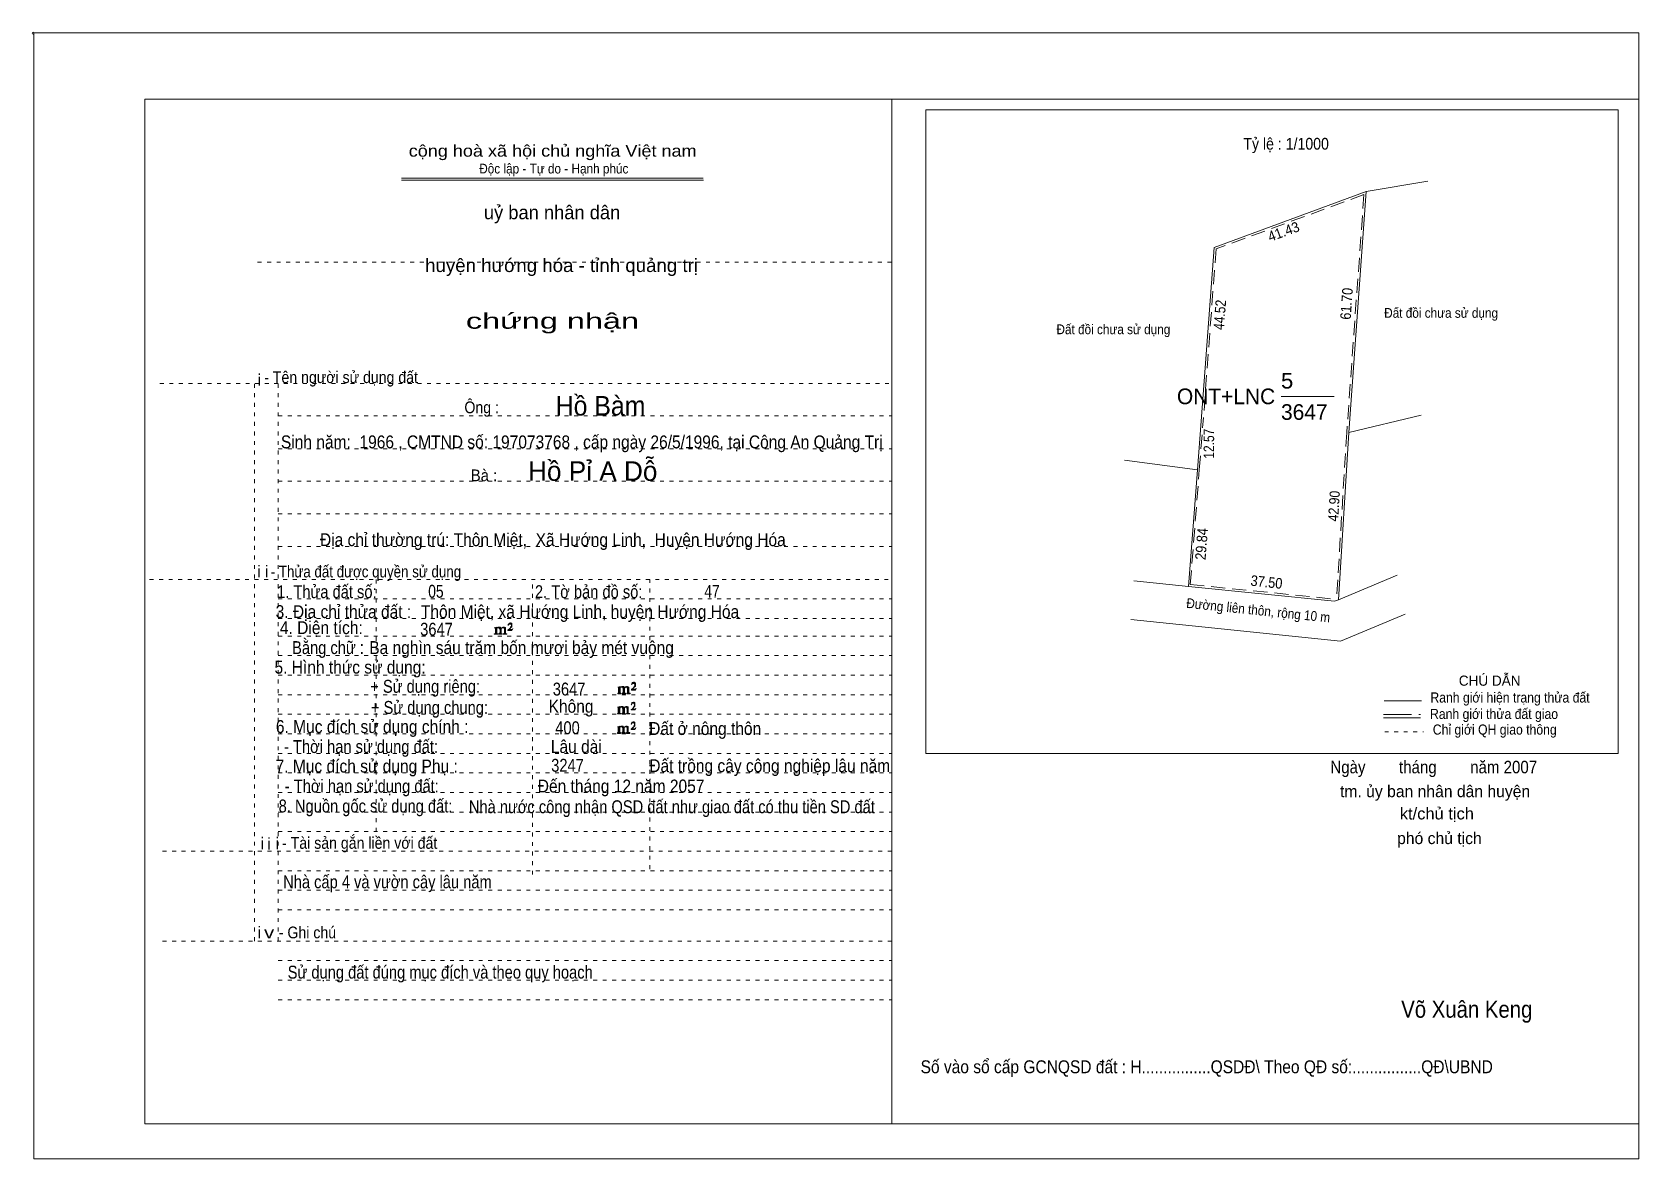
# Model space of a CAD drawing. Header units: centimetres. Extents: x -1.6 to 39.5, y -3.3 to 25.5.
import ezdxf
from ezdxf.enums import TextEntityAlignment as Align

# ---------------------------------------------------------------- set-up
doc = ezdxf.new("R2010")
doc.units = ezdxf.units.CM
doc.header["$LTSCALE"] = 0.12
for name, pattern in [('DOTTED', [1.5, 0.3, -1.2]), ('LONG_DASHED', [7.5, 6, -1.5]), ('MEDIUM_DASHED', [4.5, 3, -1.5])]:
    doc.linetypes.add(name, pattern=pattern)
for name, color, linetype, lineweight in [('1', 7, 'DOTTED', 13), ('10', 7, 'Continuous', 13), ('13', 7, 'Continuous', 13), ('4', 7, 'Continuous', 13), ('50', 7, 'Continuous', 13)]:
    doc.layers.add(name, color=color, linetype=linetype, lineweight=lineweight)
doc.layers.add('30', color=7, linetype='Continuous')

msp = doc.modelspace()

# ---------------------------------------------------------------- hatches: boundary and pattern name
at = {"layer": '50'}
for points in [[(10.27, 10.13), (10.27, 10.12), (10.27, 10.11), (10.25, 10.11), (10.24, 10.11), (10.24, 10.1), (10.33, 10.1), (10.33, 10.11), (10.32, 10.11), (10.31, 10.11), (10.31, 10.12), (10.31, 10.13), (10.31, 10.24), (10.31, 10.25), (10.32, 10.26), (10.34, 10.26), (10.35, 10.26), (10.36, 10.26), (10.37, 10.25), (10.39, 10.22), (10.39, 10.13), (10.37, 10.12), (10.37, 10.11), (10.36, 10.11), (10.35, 10.11), (10.35, 10.1), (10.44, 10.1), (10.44, 10.11), (10.43, 10.11), (10.42, 10.11), (10.42, 10.12), (10.42, 10.13), (10.42, 10.24), (10.44, 10.26), (10.45, 10.26), (10.46, 10.26), (10.49, 10.26), (10.49, 10.25), (10.5, 10.24), (10.5, 10.22), (10.5, 10.13), (10.5, 10.12), (10.49, 10.11), (10.49, 10.11), (10.47, 10.11), (10.47, 10.1), (10.56, 10.1), (10.56, 10.11), (10.55, 10.11), (10.54, 10.11), (10.53, 10.12), (10.53, 10.13), (10.53, 10.2), (10.53, 10.25), (10.53, 10.26), (10.52, 10.27), (10.5, 10.28), (10.47, 10.28), (10.46, 10.28), (10.44, 10.27), (10.41, 10.25), (10.41, 10.26), (10.4, 10.28), (10.39, 10.28), (10.37, 10.28), (10.35, 10.28), (10.34, 10.28), (10.32, 10.26), (10.31, 10.26), (10.31, 10.25), (10.31, 10.25), (10.31, 10.26), (10.31, 10.28), (10.24, 10.26), (10.24, 10.26), (10.25, 10.26), (10.27, 10.25), (10.27, 10.24), (10.27, 10.23)], [(10.69, 10.19), (10.72, 10.24), (10.72, 10.24), (10.71, 10.22), (10.69, 10.22), (10.68, 10.22), (10.63, 10.22), (10.66, 10.26), (10.67, 10.27), (10.69, 10.28), (10.69, 10.3), (10.69, 10.32), (10.69, 10.34), (10.69, 10.35), (10.69, 10.37), (10.68, 10.38), (10.67, 10.38), (10.66, 10.39), (10.65, 10.39), (10.63, 10.38), (10.63, 10.38), (10.62, 10.37), (10.61, 10.35), (10.59, 10.33), (10.61, 10.33), (10.61, 10.35), (10.62, 10.35), (10.63, 10.36), (10.65, 10.36), (10.66, 10.36), (10.67, 10.35), (10.68, 10.35), (10.68, 10.32), (10.68, 10.3), (10.66, 10.28), (10.66, 10.26), (10.65, 10.25), (10.59, 10.2), (10.59, 10.19)], [(13.42, 8.61), (13.42, 8.6), (13.42, 8.59), (13.41, 8.59), (13.4, 8.59), (13.4, 8.57), (13.48, 8.57), (13.48, 8.59), (13.47, 8.59), (13.46, 8.59), (13.46, 8.6), (13.46, 8.61), (13.46, 8.72), (13.46, 8.73), (13.47, 8.74), (13.5, 8.74), (13.51, 8.74), (13.52, 8.74), (13.53, 8.73), (13.54, 8.69), (13.54, 8.61), (13.53, 8.6), (13.53, 8.59), (13.52, 8.59), (13.51, 8.59), (13.51, 8.57), (13.6, 8.57), (13.6, 8.59), (13.58, 8.59), (13.57, 8.59), (13.57, 8.6), (13.57, 8.61), (13.57, 8.72), (13.6, 8.74), (13.61, 8.74), (13.62, 8.74), (13.64, 8.74), (13.64, 8.73), (13.65, 8.72), (13.65, 8.69), (13.65, 8.61), (13.65, 8.6), (13.64, 8.59), (13.64, 8.59), (13.63, 8.59), (13.63, 8.57), (13.72, 8.57), (13.72, 8.59), (13.7, 8.59), (13.69, 8.59), (13.68, 8.6), (13.68, 8.61), (13.68, 8.68), (13.68, 8.73), (13.68, 8.74), (13.67, 8.75), (13.65, 8.76), (13.63, 8.76), (13.62, 8.76), (13.6, 8.75), (13.56, 8.73), (13.56, 8.74), (13.55, 8.76), (13.54, 8.76), (13.53, 8.76), (13.51, 8.76), (13.5, 8.76), (13.47, 8.74), (13.46, 8.74), (13.46, 8.73), (13.46, 8.73), (13.46, 8.74), (13.46, 8.76), (13.4, 8.74), (13.4, 8.74), (13.41, 8.74), (13.42, 8.73), (13.42, 8.72), (13.42, 8.71)], [(13.85, 8.67), (13.87, 8.72), (13.87, 8.72), (13.86, 8.69), (13.85, 8.69), (13.84, 8.69), (13.78, 8.69), (13.82, 8.74), (13.83, 8.75), (13.85, 8.76), (13.85, 8.78), (13.85, 8.79), (13.85, 8.82), (13.85, 8.83), (13.85, 8.85), (13.84, 8.86), (13.83, 8.86), (13.82, 8.87), (13.8, 8.87), (13.78, 8.86), (13.78, 8.86), (13.77, 8.85), (13.76, 8.83), (13.75, 8.81), (13.76, 8.81), (13.76, 8.83), (13.77, 8.83), (13.78, 8.84), (13.8, 8.84), (13.82, 8.84), (13.83, 8.83), (13.84, 8.83), (13.84, 8.79), (13.84, 8.78), (13.82, 8.76), (13.82, 8.74), (13.8, 8.73), (13.75, 8.68), (13.75, 8.67)], [(13.41, 8.09), (13.41, 8.08), (13.41, 8.07), (13.4, 8.07), (13.39, 8.07), (13.39, 8.06), (13.48, 8.06), (13.48, 8.07), (13.47, 8.07), (13.45, 8.07), (13.45, 8.08), (13.45, 8.09), (13.45, 8.2), (13.45, 8.21), (13.47, 8.23), (13.49, 8.23), (13.5, 8.23), (13.51, 8.23), (13.52, 8.21), (13.53, 8.18), (13.53, 8.09), (13.52, 8.08), (13.52, 8.07), (13.51, 8.07), (13.5, 8.07), (13.5, 8.06), (13.59, 8.06), (13.59, 8.07), (13.58, 8.07), (13.57, 8.07), (13.57, 8.08), (13.57, 8.09), (13.57, 8.2), (13.59, 8.23), (13.6, 8.23), (13.61, 8.23), (13.63, 8.23), (13.63, 8.21), (13.64, 8.2), (13.64, 8.18), (13.64, 8.09), (13.64, 8.08), (13.63, 8.07), (13.63, 8.07), (13.62, 8.07), (13.62, 8.06), (13.71, 8.06), (13.71, 8.07), (13.7, 8.07), (13.69, 8.07), (13.67, 8.08), (13.67, 8.09), (13.67, 8.17), (13.67, 8.21), (13.67, 8.23), (13.66, 8.24), (13.64, 8.25), (13.62, 8.25), (13.61, 8.25), (13.59, 8.24), (13.55, 8.21), (13.55, 8.23), (13.54, 8.25), (13.53, 8.25), (13.52, 8.25), (13.5, 8.25), (13.49, 8.25), (13.47, 8.23), (13.45, 8.23), (13.45, 8.21), (13.45, 8.21), (13.45, 8.23), (13.45, 8.25), (13.39, 8.23), (13.39, 8.23), (13.4, 8.23), (13.41, 8.21), (13.41, 8.2), (13.41, 8.19)], [(13.84, 8.16), (13.86, 8.2), (13.86, 8.2), (13.85, 8.18), (13.84, 8.18), (13.83, 8.18), (13.77, 8.18), (13.81, 8.23), (13.82, 8.24), (13.84, 8.25), (13.84, 8.27), (13.84, 8.28), (13.84, 8.3), (13.84, 8.31), (13.84, 8.34), (13.83, 8.35), (13.82, 8.35), (13.81, 8.36), (13.8, 8.36), (13.77, 8.35), (13.77, 8.35), (13.76, 8.34), (13.75, 8.31), (13.74, 8.29), (13.75, 8.29), (13.75, 8.31), (13.76, 8.31), (13.77, 8.33), (13.8, 8.33), (13.81, 8.33), (13.82, 8.31), (13.83, 8.31), (13.83, 8.28), (13.83, 8.27), (13.81, 8.25), (13.81, 8.23), (13.8, 8.21), (13.74, 8.17), (13.74, 8.16)], [(13.84, 7.66), (13.86, 7.71), (13.86, 7.71), (13.85, 7.68), (13.84, 7.68), (13.83, 7.68), (13.77, 7.68), (13.81, 7.73), (13.82, 7.74), (13.84, 7.75), (13.84, 7.77), (13.84, 7.78), (13.84, 7.81), (13.84, 7.82), (13.84, 7.84), (13.83, 7.85), (13.82, 7.85), (13.81, 7.86), (13.79, 7.86), (13.77, 7.85), (13.77, 7.85), (13.76, 7.84), (13.75, 7.82), (13.74, 7.8), (13.75, 7.8), (13.75, 7.82), (13.76, 7.82), (13.77, 7.83), (13.79, 7.83), (13.81, 7.83), (13.82, 7.82), (13.83, 7.82), (13.83, 7.78), (13.83, 7.77), (13.81, 7.75), (13.81, 7.73), (13.79, 7.72), (13.74, 7.67), (13.74, 7.66)], [(13.41, 7.6), (13.41, 7.59), (13.41, 7.58), (13.4, 7.58), (13.39, 7.58), (13.39, 7.56), (13.47, 7.56), (13.47, 7.58), (13.46, 7.58), (13.45, 7.58), (13.45, 7.59), (13.45, 7.6), (13.45, 7.71), (13.45, 7.72), (13.46, 7.73), (13.49, 7.73), (13.5, 7.73), (13.51, 7.73), (13.52, 7.72), (13.53, 7.68), (13.53, 7.6), (13.52, 7.59), (13.52, 7.58), (13.51, 7.58), (13.5, 7.58), (13.5, 7.56), (13.59, 7.56), (13.59, 7.58), (13.57, 7.58), (13.56, 7.58), (13.56, 7.59), (13.56, 7.6), (13.56, 7.71), (13.59, 7.73), (13.6, 7.73), (13.61, 7.73), (13.63, 7.73), (13.63, 7.72), (13.64, 7.71), (13.64, 7.68), (13.64, 7.6), (13.64, 7.59), (13.63, 7.58), (13.63, 7.58), (13.62, 7.58), (13.62, 7.56), (13.71, 7.56), (13.71, 7.58), (13.69, 7.58), (13.68, 7.58), (13.67, 7.59), (13.67, 7.6), (13.67, 7.67), (13.67, 7.72), (13.67, 7.73), (13.66, 7.74), (13.64, 7.75), (13.62, 7.75), (13.61, 7.75), (13.59, 7.74), (13.55, 7.72), (13.55, 7.73), (13.54, 7.75), (13.53, 7.75), (13.52, 7.75), (13.5, 7.75), (13.49, 7.75), (13.46, 7.73), (13.45, 7.73), (13.45, 7.72), (13.45, 7.72), (13.45, 7.73), (13.45, 7.75), (13.39, 7.73), (13.39, 7.73), (13.4, 7.73), (13.41, 7.72), (13.41, 7.71), (13.41, 7.7)]]:
    msp.add_hatch(color=256, dxfattribs=at).paths.add_polyline_path(points)

# ---------------------------------------------------------------- linework, layer by layer
at = {"layer": '1', "linetype": 'Continuous'}
for p, q in [((1.31, -2.42), (1.31, 23.78)), ((1.31, 23.78), (39.51, 23.78)), ((20.41, -2.42), (20.41, 23.78)), ((39.51, -2.42), (39.51, 23.78)), ((7.87, 21.76), (15.58, 21.76)), ((7.87, 21.71), (15.59, 21.71)), ((1.31, -2.42), (39.51, -2.42))]:
    msp.add_line(p, q, dxfattribs=at)
at = {"layer": '1'}
for p, q in [((4.19, 19.61), (20.41, 19.61)), ((1.69, 16.51), (20.41, 16.51)), ((4.11, 2.25), (4.11, 16.51)), ((4.72, 2.25), (4.72, 16.51)), ((4.72, 15.68), (20.41, 15.68)), ((4.72, 14.84), (20.41, 14.84)), ((4.72, 14.01), (20.41, 14.01)), ((4.72, 13.18), (20.41, 13.18)), ((4.72, 12.34), (20.41, 12.34)), ((1.43, 11.5), (20.41, 11.5)), ((7.22, 5.05), (7.22, 11.5)), ((11.22, 3.95), (11.22, 11.5)), ((14.22, 4.09), (14.22, 11.5)), ((4.72, 11), (20.41, 11)), ((4.72, 10.5), (20.41, 10.5)), ((4.72, 10.05), (20.41, 10.05)), ((4.72, 9.55), (20.41, 9.55)), ((4.72, 9.05), (20.41, 9.05)), ((4.72, 8.55), (20.41, 8.55)), ((4.72, 8.05), (20.41, 8.05)), ((4.72, 7.55), (20.41, 7.55)), ((4.72, 7.05), (20.41, 7.05)), ((4.72, 6.55), (20.41, 6.55)), ((4.72, 6.05), (20.41, 6.05)), ((4.72, 5.55), (20.41, 5.55)), ((4.72, 5.05), (20.41, 5.05)), ((1.76, 4.55), (20.41, 4.55)), ((4.72, 4.05), (20.41, 4.05)), ((4.72, 3.55), (20.41, 3.55)), ((4.72, 3.05), (20.41, 3.05)), ((1.76, 2.25), (20.41, 2.25)), ((4.72, 1.75), (20.41, 1.75)), ((4.72, 1.25), (20.41, 1.25)), ((4.72, 0.75), (20.41, 0.75))]:
    msp.add_line(p, q, dxfattribs=at)
at = {"layer": '1', "linetype": 'Continuous'}
msp.add_lwpolyline([(-1.53, -3.32), (39.51, -3.32), (39.51, 25.48), (-1.53, 25.48)], close=True, dxfattribs=at)
at = {"layer": '10'}
for p, q in [((32.54, 21.42), (32.09, 15.26)), ((32.54, 21.42), (34.11, 21.68)), ((32.09, 15.26), (33.94, 15.7)), ((28.22, 14.3), (28.32, 15.55)), ((32.09, 15.26), (31.83, 10.98)), ((26.36, 14.55), (28.22, 14.3)), ((27.99, 11.32), (28.22, 14.3)), ((31.83, 10.98), (33.33, 11.61)), ((27.99, 11.32), (26.6, 11.46)), ((27.99, 11.32), (31.73, 10.94)), ((31.73, 10.94), (31.83, 10.98)), ((31.88, 9.92), (26.52, 10.47)), ((33.53, 10.61), (31.88, 9.92))]:
    msp.add_line(p, q, dxfattribs=at)
at = {"layer": '10', "linetype": 'MEDIUM_DASHED'}
msp.add_line((28.04, 11.37), (31.78, 10.99), dxfattribs=at)
at = {"layer": '10'}
msp.add_lwpolyline([(21.28, 23.51), (38.98, 23.51), (38.98, 7.05), (21.28, 7.05)], close=True, dxfattribs=at)
msp.add_lwpolyline([(32.54, 21.42), (28.65, 19.99), (28.32, 15.55)], dxfattribs=at)
at = {"layer": '10', "linetype": 'MEDIUM_DASHED'}
for points in [[(32.48, 21.34), (28.7, 19.95), (28.37, 15.55)], [(32.48, 21.34), (32.04, 15.26), (31.78, 10.99)], [(28.04, 11.37), (28.27, 14.3), (28.37, 15.55)]]:
    msp.add_lwpolyline(points, dxfattribs=at)
at = {"layer": '13'}
msp.add_line((30.36, 16.18), (31.72, 16.18), dxfattribs=at)
at = {"layer": '4'}
for p, q in [((33, 8.39), (33.95, 8.39)), ((32.98, 7.96), (33.93, 7.96))]:
    msp.add_line(p, q, dxfattribs=at)
at = {"layer": '4', "linetype": 'LONG_DASHED'}
msp.add_line((32.98, 8.04), (33.93, 8.04), dxfattribs=at)
at = {"layer": '4', "linetype": 'DOTTED'}
msp.add_line((33.01, 7.6), (34, 7.6), dxfattribs=at)
at = {"layer": '4'}
msp.add_circle((-1.55, 25.47), 0.025, dxfattribs=at)
at = {"layer": '50'}
for points in [[(10.27, 10.13), (10.27, 10.12), (10.27, 10.11), (10.25, 10.11), (10.24, 10.11), (10.24, 10.1), (10.33, 10.1), (10.33, 10.11), (10.32, 10.11), (10.31, 10.11), (10.31, 10.12), (10.31, 10.13), (10.31, 10.24), (10.31, 10.25), (10.32, 10.26), (10.34, 10.26), (10.35, 10.26), (10.36, 10.26), (10.37, 10.25), (10.39, 10.22), (10.39, 10.13), (10.37, 10.12), (10.37, 10.11), (10.36, 10.11), (10.35, 10.11), (10.35, 10.1), (10.44, 10.1), (10.44, 10.11), (10.43, 10.11), (10.42, 10.11), (10.42, 10.12), (10.42, 10.13), (10.42, 10.24), (10.44, 10.26), (10.45, 10.26), (10.46, 10.26), (10.49, 10.26), (10.49, 10.25), (10.5, 10.24), (10.5, 10.22), (10.5, 10.13), (10.5, 10.12), (10.49, 10.11), (10.49, 10.11), (10.47, 10.11), (10.47, 10.1), (10.56, 10.1), (10.56, 10.11), (10.55, 10.11), (10.54, 10.11), (10.53, 10.12), (10.53, 10.13), (10.53, 10.2), (10.53, 10.25), (10.53, 10.26), (10.52, 10.27), (10.5, 10.28), (10.47, 10.28), (10.46, 10.28), (10.44, 10.27), (10.41, 10.25), (10.41, 10.26), (10.4, 10.28), (10.39, 10.28), (10.37, 10.28), (10.35, 10.28), (10.34, 10.28), (10.32, 10.26), (10.31, 10.26), (10.31, 10.25), (10.31, 10.25), (10.31, 10.26), (10.31, 10.28), (10.24, 10.26), (10.24, 10.26), (10.25, 10.26), (10.27, 10.25), (10.27, 10.24), (10.27, 10.23)], [(10.69, 10.19), (10.72, 10.24), (10.72, 10.24), (10.71, 10.22), (10.69, 10.22), (10.68, 10.22), (10.63, 10.22), (10.66, 10.26), (10.67, 10.27), (10.69, 10.28), (10.69, 10.3), (10.69, 10.32), (10.69, 10.34), (10.69, 10.35), (10.69, 10.37), (10.68, 10.38), (10.67, 10.38), (10.66, 10.39), (10.65, 10.39), (10.63, 10.38), (10.63, 10.38), (10.62, 10.37), (10.61, 10.35), (10.59, 10.33), (10.61, 10.33), (10.61, 10.35), (10.62, 10.35), (10.63, 10.36), (10.65, 10.36), (10.66, 10.36), (10.67, 10.35), (10.68, 10.35), (10.68, 10.32), (10.68, 10.3), (10.66, 10.28), (10.66, 10.26), (10.65, 10.25), (10.59, 10.2), (10.59, 10.19)], [(13.42, 8.61), (13.42, 8.6), (13.42, 8.59), (13.41, 8.59), (13.4, 8.59), (13.4, 8.57), (13.48, 8.57), (13.48, 8.59), (13.47, 8.59), (13.46, 8.59), (13.46, 8.6), (13.46, 8.61), (13.46, 8.72), (13.46, 8.73), (13.47, 8.74), (13.5, 8.74), (13.51, 8.74), (13.52, 8.74), (13.53, 8.73), (13.54, 8.69), (13.54, 8.61), (13.53, 8.6), (13.53, 8.59), (13.52, 8.59), (13.51, 8.59), (13.51, 8.57), (13.6, 8.57), (13.6, 8.59), (13.58, 8.59), (13.57, 8.59), (13.57, 8.6), (13.57, 8.61), (13.57, 8.72), (13.6, 8.74), (13.61, 8.74), (13.62, 8.74), (13.64, 8.74), (13.64, 8.73), (13.65, 8.72), (13.65, 8.69), (13.65, 8.61), (13.65, 8.6), (13.64, 8.59), (13.64, 8.59), (13.63, 8.59), (13.63, 8.57), (13.72, 8.57), (13.72, 8.59), (13.7, 8.59), (13.69, 8.59), (13.68, 8.6), (13.68, 8.61), (13.68, 8.68), (13.68, 8.73), (13.68, 8.74), (13.67, 8.75), (13.65, 8.76), (13.63, 8.76), (13.62, 8.76), (13.6, 8.75), (13.56, 8.73), (13.56, 8.74), (13.55, 8.76), (13.54, 8.76), (13.53, 8.76), (13.51, 8.76), (13.5, 8.76), (13.47, 8.74), (13.46, 8.74), (13.46, 8.73), (13.46, 8.73), (13.46, 8.74), (13.46, 8.76), (13.4, 8.74), (13.4, 8.74), (13.41, 8.74), (13.42, 8.73), (13.42, 8.72), (13.42, 8.71)], [(13.85, 8.67), (13.87, 8.72), (13.87, 8.72), (13.86, 8.69), (13.85, 8.69), (13.84, 8.69), (13.78, 8.69), (13.82, 8.74), (13.83, 8.75), (13.85, 8.76), (13.85, 8.78), (13.85, 8.79), (13.85, 8.82), (13.85, 8.83), (13.85, 8.85), (13.84, 8.86), (13.83, 8.86), (13.82, 8.87), (13.8, 8.87), (13.78, 8.86), (13.78, 8.86), (13.77, 8.85), (13.76, 8.83), (13.75, 8.81), (13.76, 8.81), (13.76, 8.83), (13.77, 8.83), (13.78, 8.84), (13.8, 8.84), (13.82, 8.84), (13.83, 8.83), (13.84, 8.83), (13.84, 8.79), (13.84, 8.78), (13.82, 8.76), (13.82, 8.74), (13.8, 8.73), (13.75, 8.68), (13.75, 8.67)], [(13.41, 8.09), (13.41, 8.08), (13.41, 8.07), (13.4, 8.07), (13.39, 8.07), (13.39, 8.06), (13.48, 8.06), (13.48, 8.07), (13.47, 8.07), (13.45, 8.07), (13.45, 8.08), (13.45, 8.09), (13.45, 8.2), (13.45, 8.21), (13.47, 8.23), (13.49, 8.23), (13.5, 8.23), (13.51, 8.23), (13.52, 8.21), (13.53, 8.18), (13.53, 8.09), (13.52, 8.08), (13.52, 8.07), (13.51, 8.07), (13.5, 8.07), (13.5, 8.06), (13.59, 8.06), (13.59, 8.07), (13.58, 8.07), (13.57, 8.07), (13.57, 8.08), (13.57, 8.09), (13.57, 8.2), (13.59, 8.23), (13.6, 8.23), (13.61, 8.23), (13.63, 8.23), (13.63, 8.21), (13.64, 8.2), (13.64, 8.18), (13.64, 8.09), (13.64, 8.08), (13.63, 8.07), (13.63, 8.07), (13.62, 8.07), (13.62, 8.06), (13.71, 8.06), (13.71, 8.07), (13.7, 8.07), (13.69, 8.07), (13.67, 8.08), (13.67, 8.09), (13.67, 8.17), (13.67, 8.21), (13.67, 8.23), (13.66, 8.24), (13.64, 8.25), (13.62, 8.25), (13.61, 8.25), (13.59, 8.24), (13.55, 8.21), (13.55, 8.23), (13.54, 8.25), (13.53, 8.25), (13.52, 8.25), (13.5, 8.25), (13.49, 8.25), (13.47, 8.23), (13.45, 8.23), (13.45, 8.21), (13.45, 8.21), (13.45, 8.23), (13.45, 8.25), (13.39, 8.23), (13.39, 8.23), (13.4, 8.23), (13.41, 8.21), (13.41, 8.2), (13.41, 8.19)], [(13.84, 8.16), (13.86, 8.2), (13.86, 8.2), (13.85, 8.18), (13.84, 8.18), (13.83, 8.18), (13.77, 8.18), (13.81, 8.23), (13.82, 8.24), (13.84, 8.25), (13.84, 8.27), (13.84, 8.28), (13.84, 8.3), (13.84, 8.31), (13.84, 8.34), (13.83, 8.35), (13.82, 8.35), (13.81, 8.36), (13.8, 8.36), (13.77, 8.35), (13.77, 8.35), (13.76, 8.34), (13.75, 8.31), (13.74, 8.29), (13.75, 8.29), (13.75, 8.31), (13.76, 8.31), (13.77, 8.33), (13.8, 8.33), (13.81, 8.33), (13.82, 8.31), (13.83, 8.31), (13.83, 8.28), (13.83, 8.27), (13.81, 8.25), (13.81, 8.23), (13.8, 8.21), (13.74, 8.17), (13.74, 8.16)], [(13.84, 7.66), (13.86, 7.71), (13.86, 7.71), (13.85, 7.68), (13.84, 7.68), (13.83, 7.68), (13.77, 7.68), (13.81, 7.73), (13.82, 7.74), (13.84, 7.75), (13.84, 7.77), (13.84, 7.78), (13.84, 7.81), (13.84, 7.82), (13.84, 7.84), (13.83, 7.85), (13.82, 7.85), (13.81, 7.86), (13.79, 7.86), (13.77, 7.85), (13.77, 7.85), (13.76, 7.84), (13.75, 7.82), (13.74, 7.8), (13.75, 7.8), (13.75, 7.82), (13.76, 7.82), (13.77, 7.83), (13.79, 7.83), (13.81, 7.83), (13.82, 7.82), (13.83, 7.82), (13.83, 7.78), (13.83, 7.77), (13.81, 7.75), (13.81, 7.73), (13.79, 7.72), (13.74, 7.67), (13.74, 7.66)], [(13.41, 7.6), (13.41, 7.59), (13.41, 7.58), (13.4, 7.58), (13.39, 7.58), (13.39, 7.56), (13.47, 7.56), (13.47, 7.58), (13.46, 7.58), (13.45, 7.58), (13.45, 7.59), (13.45, 7.6), (13.45, 7.71), (13.45, 7.72), (13.46, 7.73), (13.49, 7.73), (13.5, 7.73), (13.51, 7.73), (13.52, 7.72), (13.53, 7.68), (13.53, 7.6), (13.52, 7.59), (13.52, 7.58), (13.51, 7.58), (13.5, 7.58), (13.5, 7.56), (13.59, 7.56), (13.59, 7.58), (13.57, 7.58), (13.56, 7.58), (13.56, 7.59), (13.56, 7.6), (13.56, 7.71), (13.59, 7.73), (13.6, 7.73), (13.61, 7.73), (13.63, 7.73), (13.63, 7.72), (13.64, 7.71), (13.64, 7.68), (13.64, 7.6), (13.64, 7.59), (13.63, 7.58), (13.63, 7.58), (13.62, 7.58), (13.62, 7.56), (13.71, 7.56), (13.71, 7.58), (13.69, 7.58), (13.68, 7.58), (13.67, 7.59), (13.67, 7.6), (13.67, 7.67), (13.67, 7.72), (13.67, 7.73), (13.66, 7.74), (13.64, 7.75), (13.62, 7.75), (13.61, 7.75), (13.59, 7.74), (13.55, 7.72), (13.55, 7.73), (13.54, 7.75), (13.53, 7.75), (13.52, 7.75), (13.5, 7.75), (13.49, 7.75), (13.46, 7.73), (13.45, 7.73), (13.45, 7.72), (13.45, 7.72), (13.45, 7.73), (13.45, 7.75), (13.39, 7.73), (13.39, 7.73), (13.4, 7.73), (13.41, 7.72), (13.41, 7.71), (13.41, 7.7)]]:
    msp.add_lwpolyline(points, close=True, dxfattribs=at)

# ---------------------------------------------------------------- texts
at = {"layer": '1'}
for s, height, width, p in [('cộng hoà xã hội chủ nghĩa Việt nam', 0.3, 1.15, (11.735, 22.31)), ('Độc lập - Tự do - Hạnh phúc', 0.25, 0.9, (11.765, 21.88)), ('chứng nhận', 0.4, 1.55, (11.73, 17.91)), ('- Tên người sử dụng đất', 0.3, 0.9, (6.325, 16.52)), ('- Thửa đất được quyền sử dụng', 0.3, 0.85, (6.96, 11.55)), ('- Tài sản gắn liền với đất ', 0.3, 0.9, (6.85, 4.61)), ('v', 0.3, 1.3, (4.485, 2.32)), ('- Ghi chú', 0.3, 0.9, (5.465, 2.32))]:
    msp.add_text(s, height=height, dxfattribs=dict(at, width=width)).set_placement(p, align=Align.CENTER)
for s, height, p in [('uỷ ban nhân dân', 0.35, (11.72, 20.71)), ('i', 0.3, (4.235, 16.45)), ('i', 0.3, (4.225, 11.55)), ('i', 0.3, (4.425, 11.55)), ('i', 0.3, (4.315, 4.6)), ('i', 0.3, (4.485, 4.59)), ('i', 0.3, (4.695, 4.6)), ('i', 0.3, (4.235, 2.32))]:
    msp.add_text(s, height=height, dxfattribs=at).set_placement(p, align=Align.CENTER)
at = {"layer": '10'}
for s, height, width, p in [('Tỷ lệ : 1/1000', 0.3, 0.9, (30.49, 22.49)), ('Đất đồi chưa sử dụng ', 0.25, 0.9, (34.495, 18.19)), ('Đất đồi chưa sử dụng ', 0.25, 0.9, (26.115, 17.77)), ('Hồ Bàm', 0.5, 0.95, (12.96, 15.69)), ('Võ Xuân Keng', 0.432, 0.9, (35.11, 0.29))]:
    msp.add_text(s, height=height, dxfattribs=dict(at, width=width)).set_placement(p, align=Align.CENTER)
at = {"layer": '10', "width": 1.05}
msp.add_text('5', height=0.4, dxfattribs=at).set_placement((30.36, 16.38))
at = {"layer": '10'}
msp.add_text('ONT+LNC', height=0.4, dxfattribs=at).set_placement((30.21, 15.98), align=Align.RIGHT)
msp.add_text('3647', height=0.4, dxfattribs=at).set_placement((30.36, 15.58))
for s, height, rotation, width, p in [('12.57', 0.27, 90, 0.85, (28.65, 14.97)), ('Đường liên thôn, rộng 10 m ', 0.25, 354.141, 0.9, (29.807, 10.581))]:
    msp.add_text(s, height=height, rotation=rotation, dxfattribs=dict(at, width=width)).set_placement(p, align=Align.CENTER)
msp.add_text('Hồ Pỉ A Dỗ', height=0.5, dxfattribs=at).set_placement((12.76, 14.02), align=Align.CENTER)
at = {"layer": '30'}
for s, height, rotation, width, p in [('41.43', 0.26, 20.132, 0.95, (30.47, 20.273)), ('61.70', 0.27, 85.855, 0.9, (32.169, 18.54)), ('44.52', 0.27, 85.775, 0.85, (28.929, 18.255)), ('42.90', 0.26, 86.552, 0.9, (31.843, 13.367)), ('29.84', 0.27, 85.598, 0.9, (28.461, 12.395)), ('37.50', 0.27, 354.061, 0.9, (29.976, 11.298))]:
    msp.add_text(s, height=height, rotation=rotation, dxfattribs=dict(at, width=width)).set_placement(p, align=Align.CENTER)
at = {"layer": '4'}
msp.add_text('CHÚ DẪN', height=0.2591, dxfattribs=at).set_placement((35.695, 8.78), align=Align.CENTER)
at = {"layer": '4', "width": 0.9}
for s, p in [('Ranh giới hiện trạng thửa đất', (36.215, 8.35)), ('Ranh giới thửa đất giao ', (35.85, 7.93)), ('Chỉ giới QH giao thông', (35.825, 7.53))]:
    msp.add_text(s, height=0.2591, dxfattribs=at).set_placement(p, align=Align.CENTER)
at = {"layer": '50'}
for s, height, width, p in [('  huyện hướng hóa - tỉnh quảng trị', 0.34, 1.05, (11.83, 19.36)), ('Ông :', 0.3, 0.9, (9.92, 15.75)), ('Sinh năm:  1966 , CMTND số: 197073768 , cấp ngày 26/5/1996, tại Công An Quảng Trị', 0.33, 0.9, (12.48, 14.85)), ('Bà :', 0.3, 0.95, (9.98, 14.01)), ('Địa chỉ thường trú: Thôn Miệt,  Xã Hướng Linh,  Huyện Hướng Hóa', 0.33, 0.9, (11.74, 12.35)), ('1. Thửa đất số:  ', 0.33, 0.85, (6.065, 11.02)), ('05', 0.33, 0.8, (8.75, 11.03)), ('2. Tờ bản đồ số:  ', 0.33, 0.85, (12.76, 11.02)), ('47', 0.33, 0.8, (15.81, 11.03)), ('3. Địa chỉ thửa đất : ', 0.33, 0.9, (6.44, 10.51)), ('Thôn Miệt, xã Hướng Linh, huyện Hướng Hóa', 0.33, 0.9, (12.435, 10.51)), ('4. Diện tích: ', 0.33, 0.9, (5.875, 10.1)), ('3647', 0.33, 0.85, (8.765, 10.06)), ('Bằng chữ :', 0.33, 0.85, (5.99, 9.59)), ('Ba nghìn sáu trăm bốn mươi bảy mét vuông', 0.33, 0.9, (10.94, 9.59)), ('5. Hình thức sử dụng:', 0.33, 0.9, (6.555, 9.09)), ('+ Sử dụng riêng:', 0.33, 0.85, (8.475, 8.6)), ('3647', 0.33, 0.85, (12.155, 8.53)), ('+ Sử dụng chung:', 0.33, 0.85, (8.585, 8.06)), ('Không', 0.33, 0.9, (12.205, 8.09)), ('6. Mục đích sử dụng chính :', 0.33, 0.9, (7.12, 7.57)), ('400', 0.33, 0.85, (12.115, 7.54)), ('Đất ở nông thôn', 0.33, 0.9, (15.635, 7.52)), ('- Thời hạn sử dụng đất:', 0.33, 0.85, (6.835, 7.06)), ('Lâu dài', 0.33, 0.9, (12.34, 7.06)), ('7. Mục đích sử dụng Phụ :', 0.33, 0.9, (6.98, 6.56)), ('3247', 0.33, 0.85, (12.115, 6.58)), ('Đất trồng cây công nghiệp lâu năm', 0.33, 0.9, (17.285, 6.57)), ('Ngày        tháng        năm 2007', 0.32, 0.9, (34.265, 6.54)), ('- Thời hạn sử dụng đất:', 0.33, 0.85, (6.855, 6.05)), ('Đến tháng 12 năm 2057', 0.33, 0.9, (13.485, 6.05)), ('8. Nguồn gốc sử dụng đất:', 0.33, 0.85, (6.95, 5.54)), ('Nhà nước công nhận QSD đất như giao đất có thu tiền SD đất ', 0.33, 0.85, (14.835, 5.52)), ('kt/chủ tịch', 0.3, 1.05, (34.345, 5.36)), ('Nhà cấp 4 và vườn cây lâu năm', 0.33, 0.85, (7.51, 3.6)), ('Sử dụng đất đúng mục đích và theo quy hoạch', 0.33, 0.85, (8.86, 1.29)), ('Số vào sổ cấp GCNQSD đất : H................QSDĐ\\ Theo QĐ số:................QĐ\\UBND', 0.33, 0.9, (28.46, -1.13))]:
    msp.add_text(s, height=height, dxfattribs=dict(at, width=width)).set_placement(p, align=Align.CENTER)
for s, p in [('tm. ủy ban nhân dân huyện ', (34.355, 5.93)), ('phó chủ tịch', (34.41, 4.73))]:
    msp.add_text(s, height=0.3, dxfattribs=at).set_placement(p, align=Align.CENTER)

doc.saveas('drawing.dxf')
